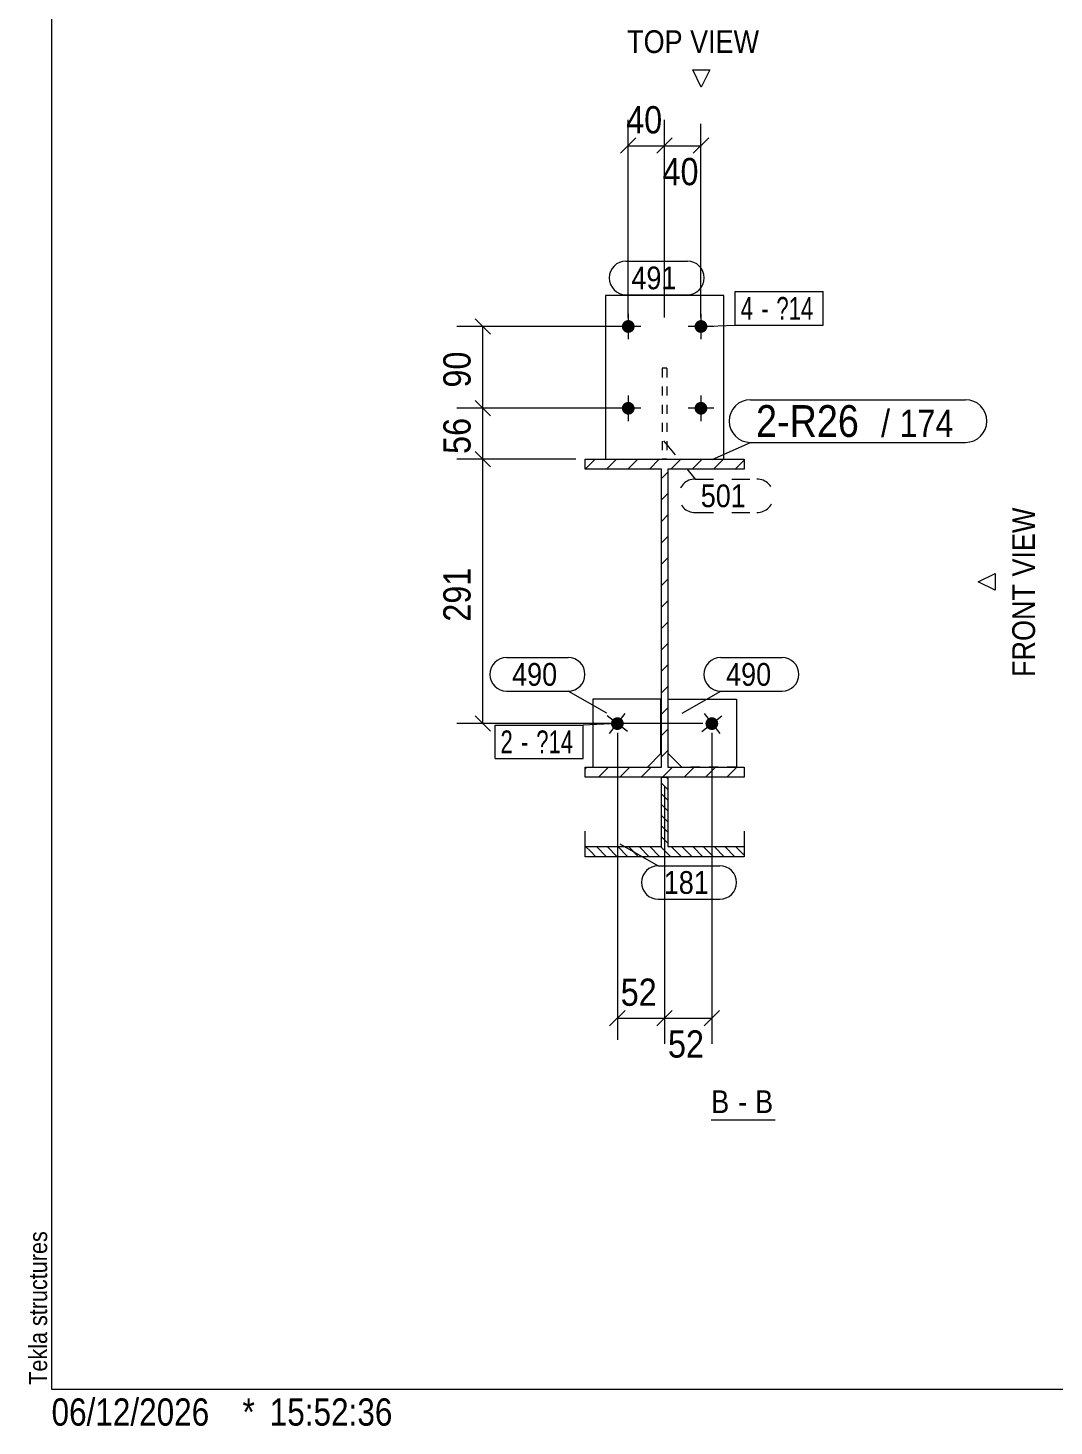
# Model space of a CAD drawing. Header units: millimetres. Extents: x 2 to 825, y 1 to 579.
# Drawn here: x 2.4 to 115.3, y 1 to 154.8 of the extents above; entities that cross this region are included whole.
import ezdxf

# ---------------------------------------------------------------- set-up
doc = ezdxf.new("R2010")
doc.units = ezdxf.units.MM
for name, pattern in [('XKITLINE00', [0]), ('XKITLINE01', [4, 1, -1, 1, -1]), ('XKITLINE02', [4, 2, -2])]:
    doc.linetypes.add(name, pattern=pattern)
for name, color, linetype, lineweight in [('Bolt', 3, 'Continuous', 0), ('BoltMark', 7, 'Continuous', 0), ('Dimensions', 7, 'Continuous', 0), ('DrawingSheet', 5, 'Continuous', 0), ('OtherObjectType', 7, 'Continuous', 0), ('Part', 2, 'Continuous', 0), ('PartMark', 7, 'Continuous', 0)]:
    doc.layers.add(name, color=color, linetype=linetype, lineweight=lineweight)
doc.styles.add('ARIAL', font='ARIAL.TTF')
doc.styles.add('ARIAL_NARROW', font='ARIALN.TTF')

# ---------------------------------------------------------------- blocks, each defined once
blk = doc.blocks.new('*A2')
at = {"layer": 'Part', "color": 7, "linetype": 'XKITLINE00', "lineweight": 0}
for p, q in [((63.7, 106.25), (64.8, 107.35)), ((63.7, 106.25), (63.7, 106.25)), ((66.06, 106.25), (67.16, 107.35)), ((68.41, 106.25), (69.51, 107.35)), ((70.77, 106.25), (71.87, 107.35)), ((73.13, 106.25), (74.23, 107.35)), ((75.49, 106.25), (76.59, 107.35)), ((77.84, 106.25), (78.94, 107.35)), ((80.2, 106.25), (81.2, 107.25)), ((72.1, 105.22), (72.8, 105.92)), ((72.1, 102.87), (72.8, 103.57)), ((72.1, 100.51), (72.8, 101.21)), ((72.1, 98.15), (72.8, 98.85)), ((72.1, 95.8), (72.8, 96.5)), ((72.1, 93.44), (72.8, 94.14)), ((72.1, 91.08), (72.8, 91.78)), ((72.1, 88.72), (72.8, 89.42)), ((72.1, 86.37), (72.8, 87.07)), ((72.1, 84.01), (72.8, 84.71)), ((72.1, 81.65), (72.8, 82.35)), ((72.1, 79.29), (72.8, 79.99)), ((72.1, 76.94), (72.8, 77.64)), ((72.1, 74.58), (72.8, 75.28)), ((63.7, 73.25), (63.9, 73.45)), ((65.16, 72.35), (66.26, 73.45)), ((67.52, 72.35), (68.62, 73.45)), ((69.87, 72.35), (70.97, 73.45)), ((72.23, 72.35), (73.33, 73.45)), ((74.59, 72.35), (75.69, 73.45)), ((76.95, 72.35), (78.05, 73.45)), ((79.3, 72.35), (80.4, 73.45))]:
    blk.add_line(p, q, dxfattribs=at)
blk = doc.blocks.new('*A3')
at = {"layer": 'Part', "color": 7, "linetype": 'XKITLINE00', "lineweight": 0}
for p, q in [((72.8, 72.17), (72.62, 72.35)), ((72.8, 71), (72.1, 71.7)), ((72.8, 69.82), (72.1, 70.52)), ((72.8, 68.64), (72.1, 69.34)), ((72.8, 67.46), (72.1, 68.16)), ((72.8, 66.29), (72.1, 66.99)), ((64.29, 64.2), (63.76, 64.73)), ((66.05, 63.61), (64.94, 64.73)), ((67.23, 63.61), (66.12, 64.73)), ((68.41, 63.61), (67.29, 64.73)), ((69.59, 63.61), (68.47, 64.73)), ((70.76, 63.61), (69.65, 64.73)), ((71.94, 63.61), (70.83, 64.73)), ((73.12, 63.61), (72, 64.73)), ((72.8, 65.11), (72.1, 65.81)), ((74.3, 63.61), (73.18, 64.73)), ((75.47, 63.61), (74.36, 64.73)), ((76.65, 63.61), (75.54, 64.73)), ((77.83, 63.61), (76.71, 64.73)), ((79, 63.61), (77.89, 64.73)), ((80.18, 63.61), (79.07, 64.73)), ((81.2, 63.77), (80.24, 64.73)), ((64.88, 63.61), (64.29, 64.2))]:
    blk.add_line(p, q, dxfattribs=at)
blk = doc.blocks.new('*A72')
at = {"layer": 'Bolt'}
blk.add_hatch(color=3, dxfattribs=at).paths.add_polyline_path([(77.25, 78.83), (77.28, 78.85), (77.31, 78.86), (77.34, 78.88), (77.37, 78.89), (77.4, 78.91), (77.43, 78.92), (77.46, 78.93), (77.5, 78.94), (77.53, 78.94), (77.57, 78.95), (77.6, 78.95), (77.63, 78.95), (77.67, 78.95), (77.7, 78.95), (77.74, 78.95), (77.77, 78.94), (77.8, 78.94), (77.84, 78.93), (77.87, 78.92), (77.9, 78.91), (77.93, 78.89), (77.97, 78.88), (78, 78.86), (78.03, 78.84), (78.05, 78.83), (78.08, 78.8), (78.11, 78.78), (78.13, 78.76), (78.16, 78.74), (78.18, 78.71), (78.2, 78.68), (78.22, 78.66), (78.24, 78.63), (78.26, 78.6), (78.28, 78.57), (78.29, 78.54), (78.3, 78.5), (78.32, 78.47), (78.32, 78.44), (78.33, 78.41), (78.34, 78.37), (78.34, 78.34), (78.35, 78.3), (78.35, 78.27), (78.35, 78.24), (78.35, 78.2), (78.34, 78.17), (78.34, 78.13), (78.33, 78.1), (78.32, 78.07), (78.31, 78.03), (78.3, 78), (78.29, 77.97), (78.27, 77.94), (78.26, 77.91), (78.24, 77.88), (78.22, 77.85), (78.2, 77.82), (78.18, 77.8), (78.16, 77.77), (78.13, 77.75), (78.11, 77.72), (78.08, 77.7), (78.05, 77.68), (78.02, 77.66), (77.99, 77.64), (77.96, 77.63), (77.93, 77.61), (77.9, 77.6), (77.87, 77.59), (77.84, 77.58), (77.8, 77.57), (77.77, 77.56), (77.73, 77.56), (77.7, 77.56), (77.67, 77.55), (77.63, 77.55), (77.6, 77.56), (77.56, 77.56), (77.53, 77.56), (77.5, 77.57), (77.46, 77.58), (77.43, 77.59), (77.4, 77.6), (77.37, 77.61), (77.33, 77.63), (77.3, 77.65), (77.27, 77.66), (77.25, 77.68), (77.22, 77.7), (77.19, 77.72), (77.17, 77.75), (77.14, 77.77), (77.12, 77.8), (77.1, 77.82), (77.08, 77.85), (77.06, 77.88), (77.04, 77.91), (77.02, 77.94), (77.01, 77.97), (77, 78), (76.98, 78.04), (76.98, 78.07), (76.97, 78.1), (76.96, 78.14), (76.96, 78.17), (76.95, 78.2), (76.95, 78.24), (76.95, 78.27), (76.95, 78.31), (76.96, 78.34), (76.96, 78.37), (76.97, 78.41), (76.98, 78.44), (76.99, 78.47), (77, 78.51), (77.01, 78.54), (77.03, 78.57), (77.04, 78.6), (77.06, 78.63), (77.08, 78.66), (77.1, 78.69), (77.12, 78.71), (77.14, 78.74), (77.17, 78.76), (77.19, 78.78), (77.22, 78.81)], flags=17)
at = {"layer": 'Bolt', "color": 3, "linetype": 'XKITLINE00', "lineweight": 0}
for p, q in [((76.54, 77.39), (78.76, 79.11)), ((76.79, 79.36), (78.51, 77.15))]:
    blk.add_line(p, q, dxfattribs=at)
blk = doc.blocks.new('*A73')
at = {"layer": 'Bolt'}
blk.add_hatch(color=3, dxfattribs=at).paths.add_polyline_path([(66.79, 77.72), (66.77, 77.75), (66.74, 77.77), (66.72, 77.8), (66.7, 77.82), (66.68, 77.85), (66.66, 77.88), (66.64, 77.91), (66.63, 77.94), (66.61, 77.97), (66.6, 78), (66.59, 78.03), (66.58, 78.07), (66.57, 78.1), (66.56, 78.13), (66.56, 78.17), (66.55, 78.2), (66.55, 78.24), (66.55, 78.27), (66.55, 78.3), (66.56, 78.34), (66.56, 78.37), (66.57, 78.41), (66.58, 78.44), (66.58, 78.47), (66.6, 78.5), (66.61, 78.54), (66.62, 78.57), (66.64, 78.6), (66.66, 78.63), (66.68, 78.66), (66.7, 78.68), (66.72, 78.71), (66.74, 78.74), (66.77, 78.76), (66.79, 78.78), (66.82, 78.8), (66.85, 78.83), (66.87, 78.84), (66.9, 78.86), (66.93, 78.88), (66.97, 78.89), (67, 78.91), (67.03, 78.92), (67.06, 78.93), (67.1, 78.94), (67.13, 78.94), (67.16, 78.95), (67.2, 78.95), (67.23, 78.95), (67.27, 78.95), (67.3, 78.95), (67.33, 78.95), (67.37, 78.94), (67.4, 78.94), (67.44, 78.93), (67.47, 78.92), (67.5, 78.91), (67.53, 78.89), (67.56, 78.88), (67.59, 78.86), (67.62, 78.85), (67.65, 78.83), (67.68, 78.81), (67.71, 78.78), (67.73, 78.76), (67.76, 78.74), (67.78, 78.71), (67.8, 78.69), (67.82, 78.66), (67.84, 78.63), (67.86, 78.6), (67.87, 78.57), (67.89, 78.54), (67.9, 78.51), (67.91, 78.47), (67.92, 78.44), (67.93, 78.41), (67.94, 78.37), (67.94, 78.34), (67.95, 78.31), (67.95, 78.27), (67.95, 78.24), (67.95, 78.2), (67.94, 78.17), (67.94, 78.14), (67.93, 78.1), (67.92, 78.07), (67.92, 78.04), (67.9, 78), (67.89, 77.97), (67.88, 77.94), (67.86, 77.91), (67.84, 77.88), (67.82, 77.85), (67.8, 77.82), (67.78, 77.8), (67.76, 77.77), (67.73, 77.75), (67.71, 77.72), (67.68, 77.7), (67.65, 77.68), (67.63, 77.66), (67.6, 77.65), (67.57, 77.63), (67.53, 77.61), (67.5, 77.6), (67.47, 77.59), (67.44, 77.58), (67.4, 77.57), (67.37, 77.56), (67.34, 77.56), (67.3, 77.56), (67.27, 77.55), (67.23, 77.55), (67.2, 77.56), (67.17, 77.56), (67.13, 77.56), (67.1, 77.57), (67.06, 77.58), (67.03, 77.59), (67, 77.6), (66.97, 77.61), (66.94, 77.63), (66.91, 77.64), (66.88, 77.66), (66.85, 77.68), (66.82, 77.7)], flags=17)
at = {"layer": 'Bolt', "color": 3, "linetype": 'XKITLINE00', "lineweight": 0}
for p, q in [((68.36, 77.39), (66.14, 79.11)), ((66.39, 77.15), (68.11, 79.36))]:
    blk.add_line(p, q, dxfattribs=at)
blk = doc.blocks.new('*A74')
at = {"layer": 'Bolt'}
for points in [[(69.15, 121.92), (69.15, 121.89), (69.14, 121.85), (69.14, 121.82), (69.13, 121.78), (69.12, 121.75), (69.11, 121.72), (69.1, 121.69), (69.08, 121.65), (69.07, 121.62), (69.05, 121.59), (69.03, 121.56), (69.01, 121.54), (68.99, 121.51), (68.97, 121.48), (68.94, 121.46), (68.92, 121.43), (68.89, 121.41), (68.87, 121.39), (68.84, 121.37), (68.81, 121.35), (68.78, 121.34), (68.75, 121.32), (68.72, 121.31), (68.69, 121.29), (68.65, 121.28), (68.62, 121.27), (68.59, 121.27), (68.55, 121.26), (68.52, 121.26), (68.48, 121.25), (68.45, 121.25), (68.42, 121.25), (68.38, 121.26), (68.35, 121.26), (68.31, 121.27), (68.28, 121.27), (68.25, 121.28), (68.21, 121.29), (68.18, 121.31), (68.15, 121.32), (68.12, 121.34), (68.09, 121.35), (68.06, 121.37), (68.03, 121.39), (68.01, 121.41), (67.98, 121.43), (67.96, 121.46), (67.93, 121.48), (67.91, 121.51), (67.89, 121.54), (67.87, 121.56), (67.85, 121.59), (67.83, 121.62), (67.82, 121.65), (67.8, 121.69), (67.79, 121.72), (67.78, 121.75), (67.77, 121.78), (67.76, 121.82), (67.76, 121.85), (67.75, 121.89), (67.75, 121.92), (67.75, 121.95), (67.75, 121.99), (67.75, 122.02), (67.76, 122.06), (67.76, 122.09), (67.77, 122.12), (67.78, 122.16), (67.79, 122.19), (67.8, 122.22), (67.82, 122.25), (67.83, 122.28), (67.85, 122.31), (67.87, 122.34), (67.89, 122.37), (67.91, 122.4), (67.93, 122.42), (67.96, 122.45), (67.98, 122.47), (68.01, 122.49), (68.03, 122.52), (68.06, 122.54), (68.09, 122.55), (68.12, 122.57), (68.15, 122.59), (68.18, 122.6), (68.21, 122.61), (68.25, 122.62), (68.28, 122.63), (68.31, 122.64), (68.35, 122.65), (68.38, 122.65), (68.42, 122.65), (68.45, 122.65), (68.48, 122.65), (68.52, 122.65), (68.55, 122.65), (68.59, 122.64), (68.62, 122.63), (68.65, 122.62), (68.69, 122.61), (68.72, 122.6), (68.75, 122.59), (68.78, 122.57), (68.81, 122.55), (68.84, 122.54), (68.87, 122.52), (68.89, 122.49), (68.92, 122.47), (68.94, 122.45), (68.97, 122.42), (68.99, 122.4), (69.01, 122.37), (69.03, 122.34), (69.05, 122.31), (69.07, 122.28), (69.08, 122.25), (69.1, 122.22), (69.11, 122.19), (69.12, 122.16), (69.13, 122.12), (69.14, 122.09), (69.14, 122.06), (69.15, 122.02), (69.15, 121.99), (69.15, 121.95)], [(77.15, 121.92), (77.15, 121.89), (77.14, 121.85), (77.14, 121.82), (77.13, 121.78), (77.12, 121.75), (77.11, 121.72), (77.1, 121.69), (77.08, 121.65), (77.07, 121.62), (77.05, 121.59), (77.03, 121.56), (77.01, 121.54), (76.99, 121.51), (76.97, 121.48), (76.94, 121.46), (76.92, 121.43), (76.89, 121.41), (76.87, 121.39), (76.84, 121.37), (76.81, 121.35), (76.78, 121.34), (76.75, 121.32), (76.72, 121.31), (76.69, 121.29), (76.65, 121.28), (76.62, 121.27), (76.59, 121.27), (76.55, 121.26), (76.52, 121.26), (76.48, 121.25), (76.45, 121.25), (76.42, 121.25), (76.38, 121.26), (76.35, 121.26), (76.31, 121.27), (76.28, 121.27), (76.25, 121.28), (76.21, 121.29), (76.18, 121.31), (76.15, 121.32), (76.12, 121.34), (76.09, 121.35), (76.06, 121.37), (76.03, 121.39), (76.01, 121.41), (75.98, 121.43), (75.96, 121.46), (75.93, 121.48), (75.91, 121.51), (75.89, 121.54), (75.87, 121.56), (75.85, 121.59), (75.83, 121.62), (75.82, 121.65), (75.8, 121.69), (75.79, 121.72), (75.78, 121.75), (75.77, 121.78), (75.76, 121.82), (75.76, 121.85), (75.75, 121.89), (75.75, 121.92), (75.75, 121.95), (75.75, 121.99), (75.75, 122.02), (75.76, 122.06), (75.76, 122.09), (75.77, 122.12), (75.78, 122.16), (75.79, 122.19), (75.8, 122.22), (75.82, 122.25), (75.83, 122.28), (75.85, 122.31), (75.87, 122.34), (75.89, 122.37), (75.91, 122.4), (75.93, 122.42), (75.96, 122.45), (75.98, 122.47), (76.01, 122.49), (76.03, 122.52), (76.06, 122.54), (76.09, 122.55), (76.12, 122.57), (76.15, 122.59), (76.18, 122.6), (76.21, 122.61), (76.25, 122.62), (76.28, 122.63), (76.31, 122.64), (76.35, 122.65), (76.38, 122.65), (76.42, 122.65), (76.45, 122.65), (76.48, 122.65), (76.52, 122.65), (76.55, 122.65), (76.59, 122.64), (76.62, 122.63), (76.65, 122.62), (76.69, 122.61), (76.72, 122.6), (76.75, 122.59), (76.78, 122.57), (76.81, 122.55), (76.84, 122.54), (76.87, 122.52), (76.89, 122.49), (76.92, 122.47), (76.94, 122.45), (76.97, 122.42), (76.99, 122.4), (77.01, 122.37), (77.03, 122.34), (77.05, 122.31), (77.07, 122.28), (77.08, 122.25), (77.1, 122.22), (77.11, 122.19), (77.12, 122.16), (77.13, 122.12), (77.14, 122.09), (77.14, 122.06), (77.15, 122.02), (77.15, 121.99), (77.15, 121.95)], [(69.15, 112.92), (69.15, 112.89), (69.14, 112.85), (69.14, 112.82), (69.13, 112.78), (69.12, 112.75), (69.11, 112.72), (69.1, 112.69), (69.08, 112.65), (69.07, 112.62), (69.05, 112.59), (69.03, 112.56), (69.01, 112.54), (68.99, 112.51), (68.97, 112.48), (68.94, 112.46), (68.92, 112.43), (68.89, 112.41), (68.87, 112.39), (68.84, 112.37), (68.81, 112.35), (68.78, 112.34), (68.75, 112.32), (68.72, 112.31), (68.69, 112.29), (68.65, 112.28), (68.62, 112.27), (68.59, 112.27), (68.55, 112.26), (68.52, 112.26), (68.48, 112.25), (68.45, 112.25), (68.42, 112.25), (68.38, 112.26), (68.35, 112.26), (68.31, 112.27), (68.28, 112.27), (68.25, 112.28), (68.21, 112.29), (68.18, 112.31), (68.15, 112.32), (68.12, 112.34), (68.09, 112.35), (68.06, 112.37), (68.03, 112.39), (68.01, 112.41), (67.98, 112.43), (67.96, 112.46), (67.93, 112.48), (67.91, 112.51), (67.89, 112.54), (67.87, 112.56), (67.85, 112.59), (67.83, 112.62), (67.82, 112.65), (67.8, 112.69), (67.79, 112.72), (67.78, 112.75), (67.77, 112.78), (67.76, 112.82), (67.76, 112.85), (67.75, 112.89), (67.75, 112.92), (67.75, 112.95), (67.75, 112.99), (67.75, 113.02), (67.76, 113.06), (67.76, 113.09), (67.77, 113.12), (67.78, 113.16), (67.79, 113.19), (67.8, 113.22), (67.82, 113.25), (67.83, 113.28), (67.85, 113.31), (67.87, 113.34), (67.89, 113.37), (67.91, 113.4), (67.93, 113.42), (67.96, 113.45), (67.98, 113.47), (68.01, 113.49), (68.03, 113.52), (68.06, 113.54), (68.09, 113.55), (68.12, 113.57), (68.15, 113.59), (68.18, 113.6), (68.21, 113.61), (68.25, 113.62), (68.28, 113.63), (68.31, 113.64), (68.35, 113.65), (68.38, 113.65), (68.42, 113.65), (68.45, 113.65), (68.48, 113.65), (68.52, 113.65), (68.55, 113.65), (68.59, 113.64), (68.62, 113.63), (68.65, 113.62), (68.69, 113.61), (68.72, 113.6), (68.75, 113.59), (68.78, 113.57), (68.81, 113.55), (68.84, 113.54), (68.87, 113.52), (68.89, 113.49), (68.92, 113.47), (68.94, 113.45), (68.97, 113.42), (68.99, 113.4), (69.01, 113.37), (69.03, 113.34), (69.05, 113.31), (69.07, 113.28), (69.08, 113.25), (69.1, 113.22), (69.11, 113.19), (69.12, 113.16), (69.13, 113.12), (69.14, 113.09), (69.14, 113.06), (69.15, 113.02), (69.15, 112.99), (69.15, 112.95)], [(77.15, 112.92), (77.15, 112.89), (77.14, 112.85), (77.14, 112.82), (77.13, 112.78), (77.12, 112.75), (77.11, 112.72), (77.1, 112.69), (77.08, 112.65), (77.07, 112.62), (77.05, 112.59), (77.03, 112.56), (77.01, 112.54), (76.99, 112.51), (76.97, 112.48), (76.94, 112.46), (76.92, 112.43), (76.89, 112.41), (76.87, 112.39), (76.84, 112.37), (76.81, 112.35), (76.78, 112.34), (76.75, 112.32), (76.72, 112.31), (76.69, 112.29), (76.65, 112.28), (76.62, 112.27), (76.59, 112.27), (76.55, 112.26), (76.52, 112.26), (76.48, 112.25), (76.45, 112.25), (76.42, 112.25), (76.38, 112.26), (76.35, 112.26), (76.31, 112.27), (76.28, 112.27), (76.25, 112.28), (76.21, 112.29), (76.18, 112.31), (76.15, 112.32), (76.12, 112.34), (76.09, 112.35), (76.06, 112.37), (76.03, 112.39), (76.01, 112.41), (75.98, 112.43), (75.96, 112.46), (75.93, 112.48), (75.91, 112.51), (75.89, 112.54), (75.87, 112.56), (75.85, 112.59), (75.83, 112.62), (75.82, 112.65), (75.8, 112.69), (75.79, 112.72), (75.78, 112.75), (75.77, 112.78), (75.76, 112.82), (75.76, 112.85), (75.75, 112.89), (75.75, 112.92), (75.75, 112.95), (75.75, 112.99), (75.75, 113.02), (75.76, 113.06), (75.76, 113.09), (75.77, 113.12), (75.78, 113.16), (75.79, 113.19), (75.8, 113.22), (75.82, 113.25), (75.83, 113.28), (75.85, 113.31), (75.87, 113.34), (75.89, 113.37), (75.91, 113.4), (75.93, 113.42), (75.96, 113.45), (75.98, 113.47), (76.01, 113.49), (76.03, 113.52), (76.06, 113.54), (76.09, 113.55), (76.12, 113.57), (76.15, 113.59), (76.18, 113.6), (76.21, 113.61), (76.25, 113.62), (76.28, 113.63), (76.31, 113.64), (76.35, 113.65), (76.38, 113.65), (76.42, 113.65), (76.45, 113.65), (76.48, 113.65), (76.52, 113.65), (76.55, 113.65), (76.59, 113.64), (76.62, 113.63), (76.65, 113.62), (76.69, 113.61), (76.72, 113.6), (76.75, 113.59), (76.78, 113.57), (76.81, 113.55), (76.84, 113.54), (76.87, 113.52), (76.89, 113.49), (76.92, 113.47), (76.94, 113.45), (76.97, 113.42), (76.99, 113.4), (77.01, 113.37), (77.03, 113.34), (77.05, 113.31), (77.07, 113.28), (77.08, 113.25), (77.1, 113.22), (77.11, 113.19), (77.12, 113.16), (77.13, 113.12), (77.14, 113.09), (77.14, 113.06), (77.15, 113.02), (77.15, 112.99), (77.15, 112.95)]]:
    blk.add_hatch(color=3, dxfattribs=at).paths.add_polyline_path(points, flags=17)
at = {"layer": 'Bolt', "color": 3, "linetype": 'XKITLINE00', "lineweight": 0}
for p, q in [((68.45, 123.35), (68.45, 120.55)), ((76.45, 123.35), (76.45, 120.55)), ((69.85, 121.95), (67.05, 121.95)), ((77.85, 121.95), (75.05, 121.95)), ((68.45, 114.35), (68.45, 111.55)), ((76.45, 114.35), (76.45, 111.55)), ((69.85, 112.95), (67.05, 112.95)), ((77.85, 112.95), (75.05, 112.95))]:
    blk.add_line(p, q, dxfattribs=at)
blk = doc.blocks.new('*A75')
at = {"layer": 'Part', "color": 2, "linetype": 'XKITLINE00', "lineweight": 0}
for p, q in [((63.7, 106.25), (63.7, 107.35)), ((63.7, 107.35), (81.2, 107.35)), ((72.1, 106.25), (63.7, 106.25)), ((72.1, 73.45), (72.1, 106.25)), ((81.2, 106.25), (72.8, 106.25)), ((72.8, 106.25), (72.8, 73.45)), ((81.2, 107.35), (81.2, 106.25)), ((63.7, 72.35), (63.7, 73.45)), ((63.7, 73.45), (72.1, 73.45)), ((81.2, 72.35), (63.7, 72.35)), ((72.8, 73.45), (81.2, 73.45)), ((81.2, 73.45), (81.2, 72.35))]:
    blk.add_line(p, q, dxfattribs=at)
blk = doc.blocks.new('*A76')
at = {"layer": 'Part', "color": 2, "linetype": 'XKITLINE00', "lineweight": 0}
for p, q in [((72.85, 74.95), (72.85, 80.95)), ((72.85, 80.95), (80.35, 80.95)), ((80.35, 80.95), (80.35, 73.45)), ((74.35, 73.45), (72.85, 74.95))]:
    blk.add_line(p, q, dxfattribs=at)
at = {"layer": 'Part', "color": 7, "linetype": 'XKITLINE01', "lineweight": 0}
blk.add_line((80.35, 73.45), (74.35, 73.45), dxfattribs=at)
blk = doc.blocks.new('*A77')
at = {"layer": 'Part', "color": 2, "linetype": 'XKITLINE00', "lineweight": 0}
for p, q in [((72.05, 80.95), (64.55, 80.95)), ((64.55, 80.95), (64.55, 73.45)), ((72.05, 74.95), (72.05, 80.95)), ((70.55, 73.45), (72.05, 74.95))]:
    blk.add_line(p, q, dxfattribs=at)
at = {"layer": 'Part', "color": 7, "linetype": 'XKITLINE01', "lineweight": 0}
blk.add_line((64.55, 73.45), (70.55, 73.45), dxfattribs=at)
blk = doc.blocks.new('*A78')
at = {"layer": 'Part', "color": 7, "linetype": 'XKITLINE01', "lineweight": 0}
for p, q in [((72.7, 117.35), (72.2, 117.35)), ((72.2, 117.35), (72.2, 107.35)), ((72.7, 117.35), (72.7, 107.35)), ((72.7, 107.35), (72.2, 107.35))]:
    blk.add_line(p, q, dxfattribs=at)
blk = doc.blocks.new('*A79')
at = {"layer": 'Part', "color": 2, "linetype": 'XKITLINE00', "lineweight": 0}
for p, q in [((78.95, 125.35), (65.95, 125.35)), ((65.95, 125.35), (65.95, 107.35)), ((78.95, 107.35), (78.95, 125.35))]:
    blk.add_line(p, q, dxfattribs=at)
at = {"layer": 'Part', "color": 7, "linetype": 'XKITLINE01', "lineweight": 0}
blk.add_line((65.95, 107.35), (78.95, 107.35), dxfattribs=at)
blk = doc.blocks.new('*A80')
at = {"layer": 'Part', "color": 2, "linetype": 'XKITLINE00', "lineweight": 0}
for p, q in [((72.1, 64.73), (72.1, 72.35)), ((72.1, 72.35), (72.8, 72.35)), ((72.8, 72.35), (72.8, 72.35)), ((72.8, 72.35), (72.8, 64.73)), ((63.7, 63.61), (63.7, 66.41)), ((81.2, 66.41), (81.2, 63.61)), ((63.7, 64.73), (72.1, 64.73)), ((72.8, 64.73), (81.2, 64.73)), ((81.2, 63.61), (63.7, 63.61))]:
    blk.add_line(p, q, dxfattribs=at)
blk = doc.blocks.new('*A90')
at = {"layer": 'DrawingSheet', "color": 5, "linetype": 'XKITLINE00', "lineweight": 0}
for p, q in [((5, 579), (5, 5)), ((5, 5), (825, 5))]:
    blk.add_line(p, q, dxfattribs=at)
at = {"layer": 'DrawingSheet', "color": 5, "style": 'ARIAL', "width": 0.85}
blk.add_text('Tekla structures', height=2, rotation=90, dxfattribs=at).set_placement((4.5, 5.5))
blk = doc.blocks.new('*A97')
at = {"layer": 'OtherObjectType', "color": 7, "style": 'ARIAL_NARROW', "width": 1.008832}
for s, p in [('06/12/2026', (4.99, 1)), ('*', (26, 1)), ('15:52:36', (29, 1))]:
    blk.add_text(s, height=3, dxfattribs=at).set_placement(p)
blk = doc.blocks.new('*A182')
at = {"layer": 'Dimensions', "color": 7, "linetype": 'XKITLINE00', "lineweight": 0}
for p, q in [((51.6, 108.2), (53.3, 106.51)), ((62.7, 107.35), (49.6, 107.35)), ((52.45, 78.25), (52.45, 107.35)), ((51.6, 79.1), (53.3, 77.41)), ((76.65, 78.25), (49.6, 78.25))]:
    blk.add_line(p, q, dxfattribs=at)
at = {"layer": 'Dimensions', "color": 3}
for p in [(52.45, 107.35), (52.45, 78.25)]:
    blk.add_point(p, dxfattribs=at)
at = {"layer": 'Dimensions', "color": 3, "style": 'ARIAL', "width": 0.85}
blk.add_text('291', height=3, rotation=90.0002, dxfattribs=at).set_placement((51.1, 89.47))
blk = doc.blocks.new('*A183')
at = {"layer": 'Dimensions', "color": 7, "linetype": 'XKITLINE00', "lineweight": 0}
for p, q in [((67.45, 112.95), (49.6, 112.95)), ((51.6, 113.8), (53.3, 112.11)), ((52.45, 107.35), (52.45, 112.95)), ((51.6, 108.2), (53.3, 106.51)), ((62.7, 107.35), (49.6, 107.35))]:
    blk.add_line(p, q, dxfattribs=at)
at = {"layer": 'Dimensions', "color": 3}
for p in [(52.45, 112.95), (52.45, 107.35)]:
    blk.add_point(p, dxfattribs=at)
at = {"layer": 'Dimensions', "color": 3, "style": 'ARIAL', "width": 0.85}
blk.add_text('56', height=3, rotation=90.0002, dxfattribs=at).set_placement((51.1, 107.93))
blk = doc.blocks.new('*A184')
at = {"layer": 'Dimensions', "color": 7, "linetype": 'XKITLINE00', "lineweight": 0}
for p, q in [((67.45, 121.95), (49.6, 121.95)), ((51.6, 122.8), (53.3, 121.11)), ((52.45, 112.95), (52.45, 121.95)), ((67.45, 112.95), (49.6, 112.95)), ((51.6, 113.8), (53.3, 112.11))]:
    blk.add_line(p, q, dxfattribs=at)
at = {"layer": 'Dimensions', "color": 3}
for p in [(52.45, 121.95), (52.45, 112.95)]:
    blk.add_point(p, dxfattribs=at)
at = {"layer": 'Dimensions', "color": 3, "style": 'ARIAL', "width": 0.85}
blk.add_text('90', height=3, rotation=90.0002, dxfattribs=at).set_placement((51.1, 115.23))
blk = doc.blocks.new('*A185')
at = {"layer": 'Dimensions', "color": 7, "linetype": 'XKITLINE00', "lineweight": 0}
for p, q in [((67.25, 77.25), (67.25, 43.45)), ((72.45, 71.35), (72.45, 43.45)), ((68.1, 46.7), (66.4, 45.01)), ((73.3, 46.7), (71.6, 45.01)), ((67.25, 45.85), (72.45, 45.85))]:
    blk.add_line(p, q, dxfattribs=at)
at = {"layer": 'Dimensions', "color": 3}
for p in [(67.25, 45.85), (72.45, 45.85)]:
    blk.add_point(p, dxfattribs=at)
at = {"layer": 'Dimensions', "color": 3, "style": 'ARIAL', "width": 0.85}
blk.add_text('52', height=3, dxfattribs=at).set_placement((67.62, 47.2))
blk = doc.blocks.new('*A186')
at = {"layer": 'Dimensions', "color": 7, "linetype": 'XKITLINE00', "lineweight": 0}
for p, q in [((77.65, 77.25), (77.65, 43)), ((72.45, 71.35), (72.45, 43)), ((73.3, 46.7), (71.6, 45.01)), ((78.5, 46.7), (76.8, 45.01)), ((72.45, 45.85), (77.65, 45.85))]:
    blk.add_line(p, q, dxfattribs=at)
at = {"layer": 'Dimensions', "color": 3}
for p in [(72.45, 45.85), (77.65, 45.85)]:
    blk.add_point(p, dxfattribs=at)
at = {"layer": 'Dimensions', "color": 3, "style": 'ARIAL', "width": 0.85}
blk.add_text('52', height=3, dxfattribs=at).set_placement((72.82, 41.5))
blk = doc.blocks.new('*A187')
at = {"layer": 'Dimensions', "color": 7, "linetype": 'XKITLINE00', "lineweight": 0}
for p, q in [((68.45, 122.95), (68.45, 144.7)), ((72.45, 122.95), (72.45, 144.7)), ((69.3, 142.7), (67.6, 141.01)), ((68.45, 141.85), (72.45, 141.85)), ((73.3, 142.7), (71.6, 141.01))]:
    blk.add_line(p, q, dxfattribs=at)
at = {"layer": 'Dimensions', "color": 3}
for p in [(68.45, 141.85), (72.45, 141.85)]:
    blk.add_point(p, dxfattribs=at)
at = {"layer": 'Dimensions', "color": 3, "style": 'ARIAL', "width": 0.85}
blk.add_text('40', height=3, dxfattribs=at).set_placement((68.22, 143.2))
blk = doc.blocks.new('*A188')
at = {"layer": 'Dimensions', "color": 7, "linetype": 'XKITLINE00', "lineweight": 0}
for p, q in [((72.45, 122.95), (72.45, 144.25)), ((76.45, 122.95), (76.45, 144.25)), ((73.3, 142.7), (71.6, 141.01)), ((72.45, 141.85), (76.45, 141.85)), ((77.3, 142.7), (75.6, 141.01))]:
    blk.add_line(p, q, dxfattribs=at)
at = {"layer": 'Dimensions', "color": 3}
for p in [(72.45, 141.85), (76.45, 141.85)]:
    blk.add_point(p, dxfattribs=at)
at = {"layer": 'Dimensions', "color": 3, "style": 'ARIAL', "width": 0.85}
blk.add_text('40', height=3, dxfattribs=at).set_placement((72.22, 137.5))
blk = doc.blocks.new('*A189')
at = {"layer": 'BoltMark', "color": 7, "linetype": 'XKITLINE00', "lineweight": 0}
for p, q in [((53.79, 78.1), (63.48, 78.1)), ((53.79, 74.4), (53.79, 78.1)), ((67.25, 78.25), (63.48, 78.1)), ((63.48, 74.4), (63.48, 78.1)), ((53.79, 74.4), (63.48, 74.4))]:
    blk.add_line(p, q, dxfattribs=at)
at = {"layer": 'BoltMark', "color": 3, "style": 'ARIAL_NARROW', "width": 0.85}
for s, p in [('2', (54.39, 75)), ('?14', (58.32, 75)), ('-', (56.66, 75))]:
    blk.add_text(s, height=2.5, dxfattribs=at).set_placement(p)
blk = doc.blocks.new('*A190')
at = {"layer": 'BoltMark', "color": 7, "linetype": 'XKITLINE00', "lineweight": 0}
for p, q in [((80.22, 125.8), (89.91, 125.8)), ((80.22, 122.1), (80.22, 125.8)), ((89.91, 122.1), (89.91, 125.8)), ((76.45, 121.95), (80.22, 122.1)), ((80.22, 122.1), (89.91, 122.1))]:
    blk.add_line(p, q, dxfattribs=at)
at = {"layer": 'BoltMark', "color": 3, "style": 'ARIAL_NARROW', "width": 0.85}
for s, p in [('4', (80.82, 122.7)), ('?14', (84.75, 122.7)), ('-', (83.09, 122.7))]:
    blk.add_text(s, height=2.5, dxfattribs=at).set_placement(p)
blk = doc.blocks.new('*A191')
at = {"layer": 'PartMark', "color": 7, "linetype": 'XKITLINE02', "lineweight": 0}
for p, q in [((72.33, 109.38), (75.83, 105.17)), ((75.83, 105.17), (82.59, 105.17)), ((75.83, 101.47), (82.59, 101.47))]:
    blk.add_line(p, q, dxfattribs=at)
for centre, start, end in [((75.83, 103.32), 90, 270), ((82.59, 103.32), 270, 90)]:
    blk.add_arc(centre, 1.85, start, end, dxfattribs=at)
at = {"layer": 'PartMark', "color": 3, "style": 'ARIAL', "width": 0.85}
blk.add_text('501', height=2.5, dxfattribs=at).set_placement((76.43, 102.07))
blk = doc.blocks.new('*A192')
at = {"layer": 'PartMark', "color": 7, "linetype": 'XKITLINE00', "lineweight": 0}
for p, q in [((68.2, 129.15), (74.96, 129.15)), ((68.2, 125.45), (74.96, 125.45))]:
    blk.add_line(p, q, dxfattribs=at)
for centre, start, end in [((68.2, 127.3), 90, 270), ((74.96, 127.3), 270, 90)]:
    blk.add_arc(centre, 1.85, start, end, dxfattribs=at)
at = {"layer": 'PartMark', "color": 3, "style": 'ARIAL', "width": 0.85}
blk.add_text('491', height=2.5, dxfattribs=at).set_placement((68.8, 126.05))
blk = doc.blocks.new('*A193')
at = {"layer": 'PartMark', "color": 7, "linetype": 'XKITLINE00', "lineweight": 0}
for p, q in [((67.51, 65.01), (71.76, 62.62)), ((71.76, 62.62), (78.52, 62.62)), ((71.76, 58.92), (78.52, 58.92))]:
    blk.add_line(p, q, dxfattribs=at)
for centre, start, end in [((71.76, 60.77), 90, 270), ((78.52, 60.77), 270, 90)]:
    blk.add_arc(centre, 1.85, start, end, dxfattribs=at)
at = {"layer": 'PartMark', "color": 3, "style": 'ARIAL', "width": 0.85}
blk.add_text('181', height=2.5, dxfattribs=at).set_placement((72.36, 59.52))
blk = doc.blocks.new('*A194')
at = {"layer": 'PartMark', "color": 7, "linetype": 'XKITLINE00', "lineweight": 0}
for p, q in [((81.91, 113.9), (105.56, 113.9)), ((77.67, 107.3), (81.91, 109.2)), ((81.91, 109.2), (105.56, 109.2))]:
    blk.add_line(p, q, dxfattribs=at)
for centre, start, end in [((81.91, 111.55), 90, 270), ((105.56, 111.55), 270, 90)]:
    blk.add_arc(centre, 2.35, start, end, dxfattribs=at)
at = {"layer": 'PartMark', "color": 1, "style": 'ARIAL', "width": 0.85}
blk.add_text('2-R26', height=3.5, dxfattribs=at).set_placement((82.51, 109.8))
at = {"layer": 'PartMark', "color": 3, "style": 'ARIAL', "width": 0.85}
for s, p in [('/', (96.27, 109.8)), ('174', (98.29, 109.8))]:
    blk.add_text(s, height=3, dxfattribs=at).set_placement(p)
blk = doc.blocks.new('*A195')
at = {"layer": 'PartMark', "color": 7, "linetype": 'XKITLINE00', "lineweight": 0}
for p, q in [((78.62, 85.52), (85.38, 85.52)), ((74.38, 79.42), (78.62, 81.82)), ((78.62, 81.82), (85.38, 81.82))]:
    blk.add_line(p, q, dxfattribs=at)
for centre, start, end in [((78.62, 83.67), 90, 270), ((85.38, 83.67), 270, 90)]:
    blk.add_arc(centre, 1.85, start, end, dxfattribs=at)
at = {"layer": 'PartMark', "color": 3, "style": 'ARIAL', "width": 0.85}
blk.add_text('490', height=2.5, dxfattribs=at).set_placement((79.22, 82.42))
blk = doc.blocks.new('*A196')
at = {"layer": 'PartMark', "color": 7, "linetype": 'XKITLINE00', "lineweight": 0}
for p, q in [((55.07, 85.52), (61.84, 85.52)), ((55.07, 81.82), (61.84, 81.82)), ((66.08, 79.42), (61.84, 81.82))]:
    blk.add_line(p, q, dxfattribs=at)
for centre, start, end in [((55.07, 83.67), 90, 270), ((61.84, 83.67), 270, 90)]:
    blk.add_arc(centre, 1.85, start, end, dxfattribs=at)
at = {"layer": 'PartMark', "color": 3, "style": 'ARIAL', "width": 0.85}
blk.add_text('490', height=2.5, dxfattribs=at).set_placement((55.67, 82.42))
blk = doc.blocks.new('*A197')
at = {"layer": 'OtherObjectType', "color": 7, "linetype": 'XKITLINE00', "lineweight": 0}
for p, q in [((76.48, 148.3), (75.54, 150.18)), ((75.54, 150.18), (77.42, 150.18)), ((77.42, 150.18), (76.48, 148.3)), ((76.48, 148.3), (76.48, 148.3)), ((106.96, 93.85), (108.84, 94.79)), ((108.84, 92.92), (106.96, 93.85)), ((106.96, 93.85), (106.96, 93.85)), ((108.84, 94.79), (108.84, 92.92)), ((77.58, 34.65), (84.63, 34.65))]:
    blk.add_line(p, q, dxfattribs=at)
at = {"layer": 'OtherObjectType', "color": 7, "style": 'ARIAL', "width": 0.85}
for s, p in [('TOP VIEW', (68.33, 152.05)), ('B', (77.58, 35.4)), ('B', (82.41, 35.4)), ('-', (80.55, 35.4))]:
    blk.add_text(s, height=2.5, dxfattribs=at).set_placement(p)
blk.add_text('FRONT VIEW', height=2.5, rotation=90, dxfattribs=at).set_placement((113.21, 83.39))

msp = doc.modelspace()

# ---------------------------------------------------------------- block references
at = {"lineweight": 0}
for name in ['*A90', '*A187', '*A188', '*A192', '*A79', '*A190', '*A74', '*A184', '*A78', '*A194', '*A183', '*A191', '*A182', '*A2', '*A75', '*A196', '*A195', '*A77', '*A76', '*A73', '*A72', '*A189', '*A185', '*A186', '*A80', '*A3', '*A193', '*A97']:
    msp.add_blockref(name, (0, 0), dxfattribs=at)
at = {"layer": 'OtherObjectType', "lineweight": 0}
msp.add_blockref('*A197', (0, 0), dxfattribs=at)

doc.saveas('drawing.dxf')
